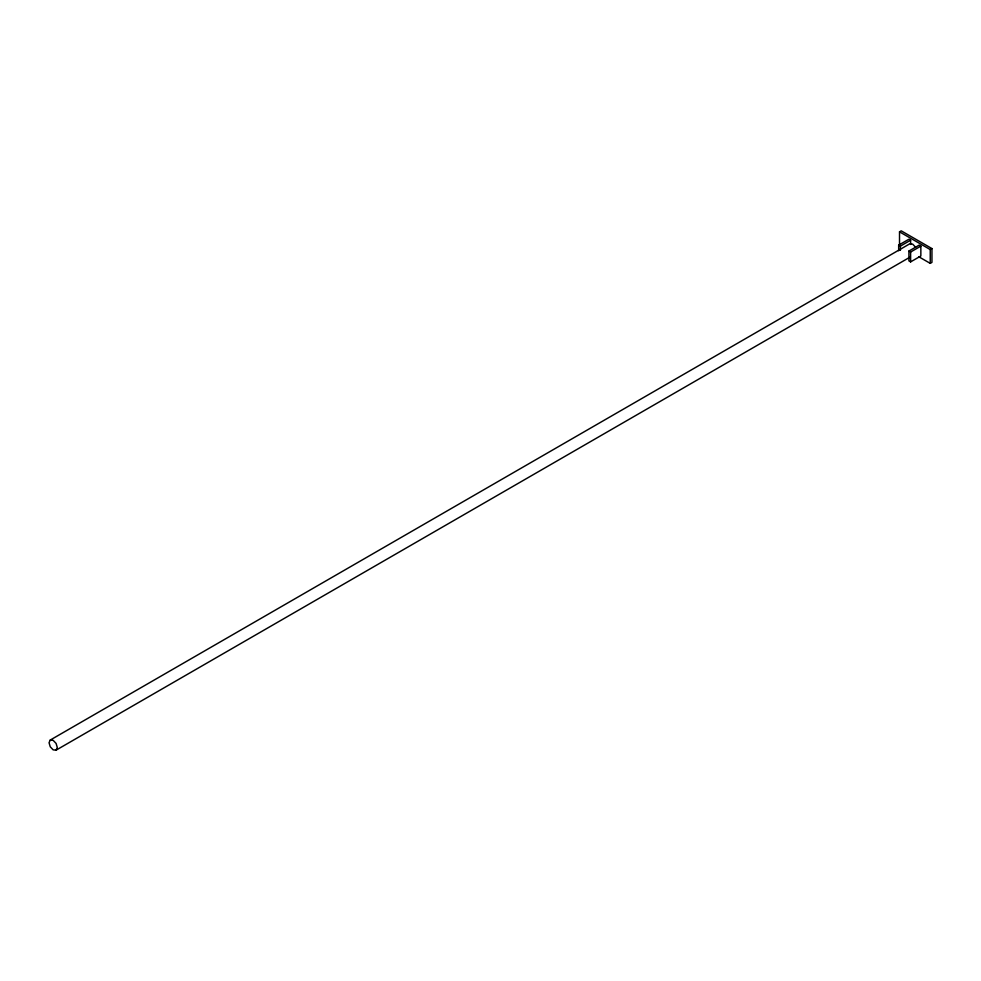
<?xml version="1.0" encoding="UTF-8"?>
<svg xmlns="http://www.w3.org/2000/svg" width="981" height="981" viewBox="0 0 981 981"><rect width="100%" height="100%" fill="white"/><g stroke="black" fill="none" stroke-linecap="round" stroke-linejoin="round"><path stroke-width="1.47" d="M915.58 247.2L912.661 244.122L909.743 243.828L50.252 740.054L49.05 742.727L50.252 746.786L53.17 749.864L56.089 750.158L910.27 256.997M56.089 750.158L57.29 747.485L56.089 743.426L53.17 740.348L50.252 740.054M899.516 245.63L899.516 231.835L901.22 230.842L931.95 248.585L931.95 262.381L930.246 263.374L918.719 256.715M898.67 250.768L898.67 245.14L908.909 239.229L910.613 240.21L910.613 244.428M898.67 245.14L900.374 246.121L910.613 240.21M908.909 251.05L919.148 245.14L920.852 246.121L920.852 255.98L910.613 261.89L908.909 260.909L908.909 251.05L910.613 252.031L920.852 246.121M899.516 231.835L930.246 249.566L931.95 248.585M930.246 249.566L930.246 263.374M910.613 252.031L910.613 261.89M900.374 246.121L900.374 250.351"/></g></svg>
